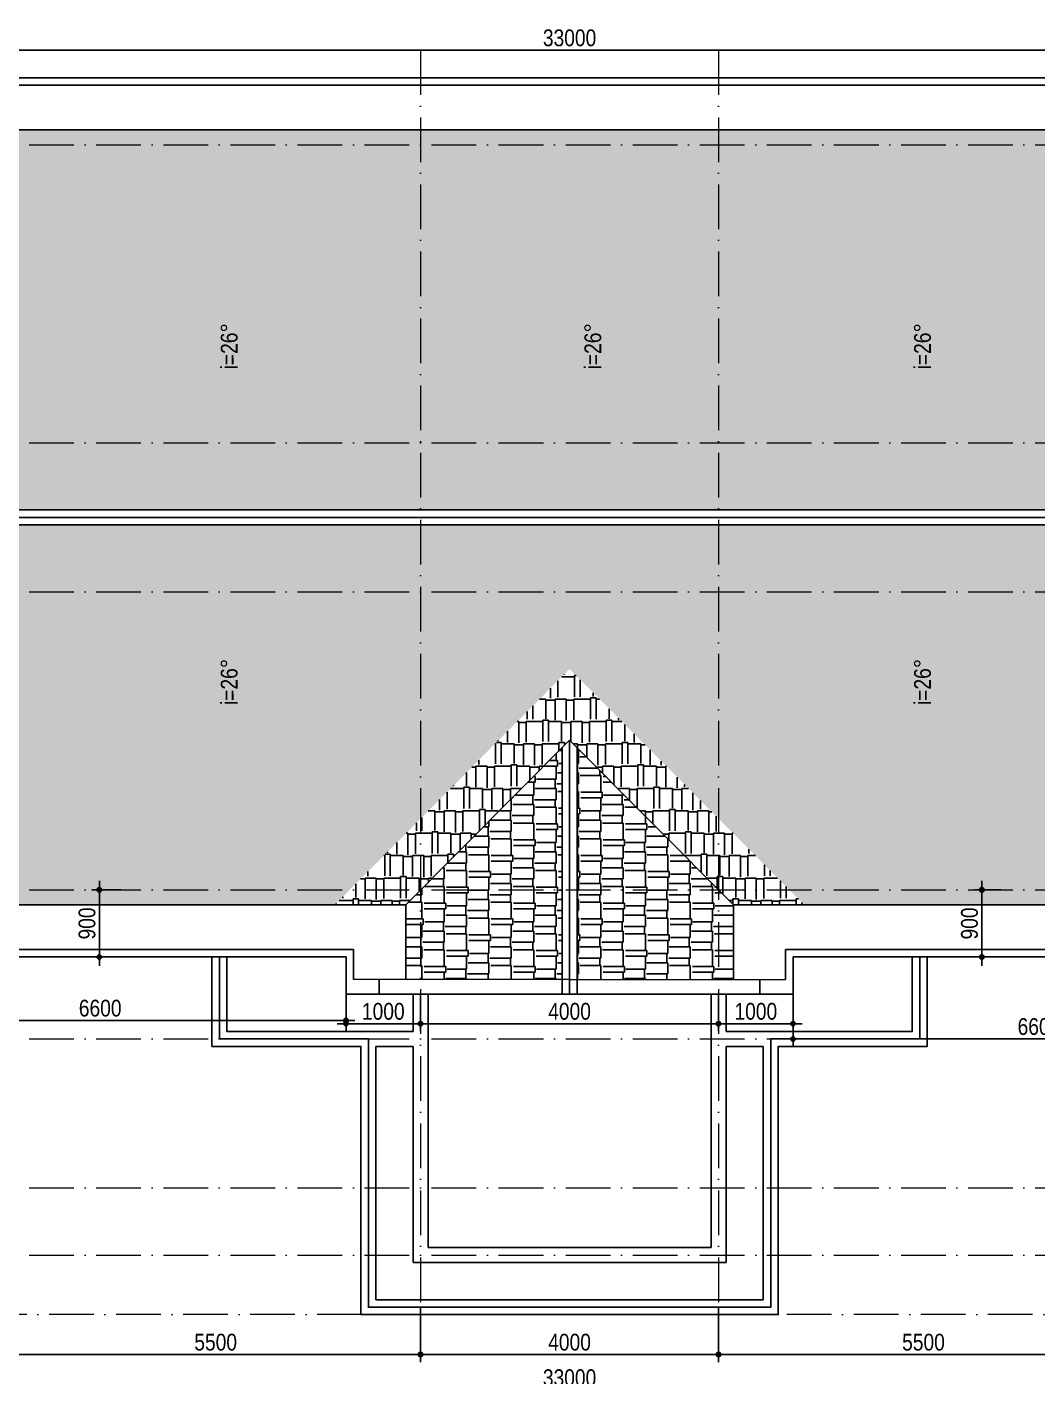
# Model space of a CAD drawing. Extents: x -1107188 to -523840, y 39692 to 514392.
# Drawn here: x -1050302 to -1036745, y 466252 to 484357 of the extents above; entities that cross this region are included whole.
import ezdxf

# ---------------------------------------------------------------- set-up
doc = ezdxf.new("R2010")
doc.units = 0
doc.linetypes.add('ACAD_ISO10W100', pattern=[18, 12, -3, 0, -3])
doc.layers.get('0').update_dxf_attribs({"color": 255, "linetype": 'CONTINUOUS'})
doc.layers.get('DEFPOINTS').update_dxf_attribs({"linetype": 'CONTINUOUS'})
for name, color, linetype in [('009', 251, 'CONTINUOUS'), ('DIM', 1, 'CONTINUOUS'), ('HACTH', 8, 'CONTINUOUS'), ('HATCHNGOI', 22, 'CONTINUOUS'), ('TEXT', 7, 'CONTINUOUS'), ('TUONG', 131, 'CONTINUOUS')]:
    doc.layers.add(name, color=color, linetype=linetype)
doc.layers.add('NET-THAY', color=2, linetype='CONTINUOUS', lineweight=13)
doc.layers.add('TRUC', color=24, linetype='CONTINUOUS', lineweight=0)
doc.styles.add('HEL-CONDENSE', font='')
doc.styles.add('HELVECONDENSE', font='', dxfattribs={"height": 250})
doc.styles.get('HEL-CONDENSE').set_extended_font_data('VNI-Helve-Condense')
doc.styles.get('HELVECONDENSE').set_extended_font_data('VNI-Helve-Condense')
doc.dimstyles.new('D100', dxfattribs={"dimtxt": 225, "dimasz": 1.2, "dimexe": 100, "dimexo": 0, "dimgap": 50, "dimtad": 1, "dimdec": 0, "dimzin": 13, "dimdsep": 46, "dimtxsty": 'HEL-CONDENSE', "dimblk": 'D50', "dimcen": 0, "dimclrd": 1, "dimclre": 1, "dimclrt": 7, "dimadec": 0, "dimazin": 0, "dimtfac": 1, "dimtdec": 0, "dimtmove": 0, "dimatfit": 3, "dimldrblk": 'D50', "dimfxl": 1, "dimtolj": 1, "dimtzin": 13, "dimarcsym": 0})
pattern_1 = [(90, (-2102801, 736635.3), (-300, 637.5), [150, -125, 175, -75, 225, -100]), (90, (-2102813.5, 736785.3), (-300, 637.5), [125, -475, 100, -150]), (90, (-2102782.25, 737085.3), (-300, 637.5), [75, -775]), (180, (-2102801, 736635.3), (-300, -212.5), [287.5, -912.5]), (180, (-2102801, 736785.3), (-300, -212.5), [281.25, -918.75]), (180, (-2102801, 736910.3), (-300, -212.5), [262.5, -937.5]), (180, (-2102782.25, 737085.3), (-300, -212.5), [287.5, -912.5]), (180, (-2102782.25, 737160.3), (-300, -212.5), [287.5, -912.5]), (180, (-2102801, 737385.3), (-300, -212.5), [275, -925])]
pattern_2 = [(180, (-2102801, 736635.3), (-637.5, -300), [150, -125, 175, -75, 225, -100]), (180, (-2102951, 736622.8), (-637.5, -300), [125, -475, 100, -150]), (180, (-2103251, 736654.05), (-637.5, -300), [75, -775]), (270, (-2102801, 736635.3), (212.5, -300), [287.5, -912.5]), (270, (-2102951, 736635.3), (212.5, -300), [281.25, -918.75]), (270, (-2103076, 736635.3), (212.5, -300), [262.5, -937.5]), (270, (-2103251, 736654.05), (212.5, -300), [287.5, -912.5]), (270, (-2103326, 736654.05), (212.5, -300), [287.5, -912.5]), (270, (-2103551, 736635.3), (212.5, -300), [275, -925])]

# ---------------------------------------------------------------- blocks, each defined once
blk = doc.blocks.new('D50')
at = {"layer": 'DIM'}
blk.add_hatch(color=256, dxfattribs=at).paths.add_polyline_path([(25, 0, 1), (-25, 0, 1)])
blk.add_line((25, 0), (100, 0), dxfattribs=at)
blk.add_circle((0, 0), 25, dxfattribs=at)
blk = doc.blocks.new('*D575')
at = {"layer": 'DEFPOINTS', "color": 0, "transparency": 16777216}
for p in [(-1050519, 467184), (-1045019, 467184), (-1045019, 466540)]:
    blk.add_point(p, dxfattribs=at)
at = {"layer": 'DIM', "color": 1, "lineweight": -2, "transparency": 16777216}
for p, q in [((-1050519, 467184), (-1050519, 466440)), ((-1045019, 467184), (-1045019, 466440)), ((-1050518, 466540), (-1045020, 466540))]:
    blk.add_line(p, q, dxfattribs=at)
at = {"layer": 'DIM', "color": 1, "lineweight": -2, "transparency": 16777216, "xscale": 1.199999999999999, "yscale": 1.199999999999999, "zscale": 1.199999999999999, "rotation": 180}
blk.add_blockref('D50', (-1050519, 466540), dxfattribs=at)
at = {"layer": 'DIM', "color": 1, "lineweight": -2, "transparency": 16777216, "xscale": 1.199999999999999, "yscale": 1.199999999999999, "zscale": 1.199999999999999}
blk.add_blockref('D50', (-1045019, 466540), dxfattribs=at)
at = {"layer": 'DIM', "color": 7, "transparency": 16777216, "insert": (-1047769, 466705), "char_height": 225, "attachment_point": 5, "style": 'HEL-CONDENSE'}
blk.add_mtext('\\A1;5500', dxfattribs=at)
blk = doc.blocks.new('*D576')
at = {"layer": 'DEFPOINTS', "color": 0, "transparency": 16777216}
for p in [(-1045019, 467184), (-1041019, 467184), (-1041019, 466540)]:
    blk.add_point(p, dxfattribs=at)
at = {"layer": 'DIM', "color": 1, "lineweight": -2, "transparency": 16777216}
for p, q in [((-1045019, 467184), (-1045019, 466440)), ((-1041019, 467184), (-1041019, 466440)), ((-1045018, 466540), (-1041020, 466540))]:
    blk.add_line(p, q, dxfattribs=at)
at = {"layer": 'DIM', "color": 1, "lineweight": -2, "transparency": 16777216, "xscale": 1.199999999999999, "yscale": 1.199999999999999, "zscale": 1.199999999999999, "rotation": 180}
blk.add_blockref('D50', (-1045019, 466540), dxfattribs=at)
at = {"layer": 'DIM', "color": 1, "lineweight": -2, "transparency": 16777216, "xscale": 1.199999999999999, "yscale": 1.199999999999999, "zscale": 1.199999999999999}
blk.add_blockref('D50', (-1041019, 466540), dxfattribs=at)
at = {"layer": 'DIM', "color": 7, "transparency": 16777216, "insert": (-1043019, 466705), "char_height": 225, "attachment_point": 5, "style": 'HEL-CONDENSE'}
blk.add_mtext('\\A1;4000', dxfattribs=at)
blk = doc.blocks.new('*D577')
at = {"layer": 'DEFPOINTS', "color": 0, "transparency": 16777216}
for p in [(-1041019, 467184), (-1035519, 467184), (-1035519, 466540)]:
    blk.add_point(p, dxfattribs=at)
at = {"layer": 'DIM', "color": 1, "lineweight": -2, "transparency": 16777216}
for p, q in [((-1041019, 467184), (-1041019, 466440)), ((-1035519, 467184), (-1035519, 466440)), ((-1041018, 466540), (-1035520, 466540))]:
    blk.add_line(p, q, dxfattribs=at)
at = {"layer": 'DIM', "color": 1, "lineweight": -2, "transparency": 16777216, "xscale": 1.199999999999999, "yscale": 1.199999999999999, "zscale": 1.199999999999999, "rotation": 180}
blk.add_blockref('D50', (-1041019, 466540), dxfattribs=at)
at = {"layer": 'DIM', "color": 1, "lineweight": -2, "transparency": 16777216, "xscale": 1.199999999999999, "yscale": 1.199999999999999, "zscale": 1.199999999999999}
blk.add_blockref('D50', (-1035519, 466540), dxfattribs=at)
at = {"layer": 'DIM', "color": 7, "transparency": 16777216, "insert": (-1038269, 466705), "char_height": 225, "attachment_point": 5, "style": 'HEL-CONDENSE'}
blk.add_mtext('\\A1;5500', dxfattribs=at)
blk = doc.blocks.new('*D580')
at = {"layer": 'DEFPOINTS', "color": 0, "transparency": 16777216}
for p in [(-1059519, 467184), (-1026519, 467184), (-1026519, 466064)]:
    blk.add_point(p, dxfattribs=at)
at = {"layer": 'DIM', "color": 1, "lineweight": -2, "transparency": 16777216}
for p, q in [((-1059519, 467184), (-1059519, 465964)), ((-1026519, 467184), (-1026519, 465964)), ((-1059518, 466064), (-1026520, 466064))]:
    blk.add_line(p, q, dxfattribs=at)
at = {"layer": 'DIM', "color": 1, "lineweight": -2, "transparency": 16777216, "xscale": 1.199999999999999, "yscale": 1.199999999999999, "zscale": 1.199999999999999, "rotation": 180}
blk.add_blockref('D50', (-1059519, 466064), dxfattribs=at)
at = {"layer": 'DIM', "color": 1, "lineweight": -2, "transparency": 16777216, "xscale": 1.199999999999999, "yscale": 1.199999999999999, "zscale": 1.199999999999999}
blk.add_blockref('D50', (-1026519, 466064), dxfattribs=at)
at = {"layer": 'DIM', "color": 7, "transparency": 16777216, "insert": (-1043019, 466228), "char_height": 225, "attachment_point": 5, "style": 'HEL-CONDENSE'}
blk.add_mtext('\\A1;33000', dxfattribs=at)
blk = doc.blocks.new('*D593')
at = {"layer": 'DEFPOINTS', "color": 0, "transparency": 16777216}
for p in [(-1026519, 484045), (-1059519, 483811), (-1026519, 483811)]:
    blk.add_point(p, dxfattribs=at)
at = {"layer": 'DIM', "color": 1, "lineweight": -2, "transparency": 16777216}
for p, q in [((-1059519, 483811), (-1059519, 484145)), ((-1026519, 483811), (-1026519, 484145)), ((-1059518, 484045), (-1026520, 484045))]:
    blk.add_line(p, q, dxfattribs=at)
at = {"layer": 'DIM', "color": 1, "lineweight": -2, "transparency": 16777216, "xscale": 1.199999999999999, "yscale": 1.199999999999999, "zscale": 1.199999999999999, "rotation": 180}
blk.add_blockref('D50', (-1059519, 484045), dxfattribs=at)
at = {"layer": 'DIM', "color": 1, "lineweight": -2, "transparency": 16777216, "xscale": 1.199999999999999, "yscale": 1.199999999999999, "zscale": 1.199999999999999}
blk.add_blockref('D50', (-1026519, 484045), dxfattribs=at)
at = {"layer": 'DIM', "color": 7, "transparency": 16777216, "insert": (-1043019, 484210), "char_height": 225, "attachment_point": 5, "style": 'HEL-CONDENSE'}
blk.add_mtext('\\A1;33000', dxfattribs=at)
blk = doc.blocks.new('*D597')
at = {"layer": 'DEFPOINTS', "color": 0, "linetype": 'Continuous', "transparency": 16777216}
for p in [(-1046019, 471376), (-1045019, 471376), (-1045019, 470980)]:
    blk.add_point(p, dxfattribs=at)
at = {"layer": 'DIM', "color": 1, "linetype": 'Continuous', "lineweight": -2, "transparency": 16777216}
for p, q in [((-1046019, 471376), (-1046019, 470880)), ((-1045019, 471376), (-1045019, 470880)), ((-1046018, 470980), (-1045020, 470980))]:
    blk.add_line(p, q, dxfattribs=at)
at = {"layer": 'DIM', "color": 1, "linetype": 'Continuous', "lineweight": -2, "transparency": 16777216, "xscale": 1.199999999999999, "yscale": 1.199999999999999, "zscale": 1.199999999999999, "rotation": 180}
blk.add_blockref('D50', (-1046019, 470980), dxfattribs=at)
at = {"layer": 'DIM', "color": 1, "linetype": 'Continuous', "lineweight": -2, "transparency": 16777216, "xscale": 1.199999999999999, "yscale": 1.199999999999999, "zscale": 1.199999999999999}
blk.add_blockref('D50', (-1045019, 470980), dxfattribs=at)
at = {"layer": 'DIM', "color": 7, "linetype": 'Continuous', "transparency": 16777216, "insert": (-1045519, 471145), "char_height": 225, "attachment_point": 5, "style": 'HEL-CONDENSE'}
blk.add_mtext('\\A1;1000', dxfattribs=at)
blk = doc.blocks.new('*D598')
at = {"layer": 'DEFPOINTS', "color": 0, "linetype": 'Continuous', "transparency": 16777216}
for p in [(-1045019, 471376), (-1041019, 471376), (-1041019, 470980)]:
    blk.add_point(p, dxfattribs=at)
at = {"layer": 'DIM', "color": 1, "linetype": 'Continuous', "lineweight": -2, "transparency": 16777216}
for p, q in [((-1045019, 471376), (-1045019, 470880)), ((-1041019, 471376), (-1041019, 470880)), ((-1045018, 470980), (-1041020, 470980))]:
    blk.add_line(p, q, dxfattribs=at)
at = {"layer": 'DIM', "color": 1, "linetype": 'Continuous', "lineweight": -2, "transparency": 16777216, "xscale": 1.199999999999999, "yscale": 1.199999999999999, "zscale": 1.199999999999999, "rotation": 180}
blk.add_blockref('D50', (-1045019, 470980), dxfattribs=at)
at = {"layer": 'DIM', "color": 1, "linetype": 'Continuous', "lineweight": -2, "transparency": 16777216, "xscale": 1.199999999999999, "yscale": 1.199999999999999, "zscale": 1.199999999999999}
blk.add_blockref('D50', (-1041019, 470980), dxfattribs=at)
at = {"layer": 'DIM', "color": 7, "linetype": 'Continuous', "transparency": 16777216, "insert": (-1043019, 471145), "char_height": 225, "attachment_point": 5, "style": 'HEL-CONDENSE'}
blk.add_mtext('\\A1;4000', dxfattribs=at)
blk = doc.blocks.new('*D599')
at = {"layer": 'DEFPOINTS', "color": 0, "linetype": 'Continuous', "transparency": 16777216}
for p in [(-1041019, 471376), (-1040019, 471376), (-1040019, 470980)]:
    blk.add_point(p, dxfattribs=at)
at = {"layer": 'DIM', "color": 1, "linetype": 'Continuous', "lineweight": -2, "transparency": 16777216}
for p, q in [((-1041019, 471376), (-1041019, 470880)), ((-1040019, 471376), (-1040019, 470880)), ((-1041018, 470980), (-1040020, 470980))]:
    blk.add_line(p, q, dxfattribs=at)
at = {"layer": 'DIM', "color": 1, "linetype": 'Continuous', "lineweight": -2, "transparency": 16777216, "xscale": 1.199999999999999, "yscale": 1.199999999999999, "zscale": 1.199999999999999, "rotation": 180}
blk.add_blockref('D50', (-1041019, 470980), dxfattribs=at)
at = {"layer": 'DIM', "color": 1, "linetype": 'Continuous', "lineweight": -2, "transparency": 16777216, "xscale": 1.199999999999999, "yscale": 1.199999999999999, "zscale": 1.199999999999999}
blk.add_blockref('D50', (-1040019, 470980), dxfattribs=at)
at = {"layer": 'DIM', "color": 7, "linetype": 'Continuous', "transparency": 16777216, "insert": (-1040519, 471145), "char_height": 225, "attachment_point": 5, "style": 'HEL-CONDENSE'}
blk.add_mtext('\\A1;1000', dxfattribs=at)
blk = doc.blocks.new('*D606')
at = {"layer": 'DEFPOINTS', "color": 0, "linetype": 'Continuous', "transparency": 16777216}
for p in [(-1037224, 472776), (-1037486, 471876), (-1037224, 471876)]:
    blk.add_point(p, dxfattribs=at)
at = {"layer": 'DIM', "color": 1, "linetype": 'Continuous', "lineweight": -2, "transparency": 16777216}
for p, q in [((-1037224, 472776), (-1037586, 472776)), ((-1037486, 472775), (-1037486, 471877)), ((-1037224, 471876), (-1037586, 471876))]:
    blk.add_line(p, q, dxfattribs=at)
at = {"layer": 'DIM', "color": 1, "linetype": 'Continuous', "lineweight": -2, "transparency": 16777216, "xscale": 1.199999999999999, "yscale": 1.199999999999999, "zscale": 1.199999999999999}
for p, rotation in [((-1037486, 472776), 90), ((-1037486, 471876), 270)]:
    blk.add_blockref('D50', p, dxfattribs=dict(at, rotation=rotation))
at = {"layer": 'DIM', "color": 7, "linetype": 'Continuous', "transparency": 16777216, "insert": (-1037651, 472326), "char_height": 225, "attachment_point": 5, "rotation": 90, "style": 'HEL-CONDENSE'}
blk.add_mtext('\\A1;900', dxfattribs=at)
blk = doc.blocks.new('*D594')
at = {"layer": 'DEFPOINTS', "color": 0, "linetype": 'Continuous', "transparency": 16777216}
for p in [(-1049038, 472776), (-1049330, 471876), (-1049038, 471876)]:
    blk.add_point(p, dxfattribs=at)
at = {"layer": 'DIM', "color": 1, "linetype": 'Continuous', "lineweight": -2, "transparency": 16777216}
for p, q in [((-1049038, 472776), (-1049430, 472776)), ((-1049330, 472775), (-1049330, 471877)), ((-1049038, 471876), (-1049430, 471876))]:
    blk.add_line(p, q, dxfattribs=at)
at = {"layer": 'DIM', "color": 1, "linetype": 'Continuous', "lineweight": -2, "transparency": 16777216, "xscale": 1.199999999999999, "yscale": 1.199999999999999, "zscale": 1.199999999999999}
for p, rotation in [((-1049330, 472776), 90), ((-1049330, 471876), 270)]:
    blk.add_blockref('D50', p, dxfattribs=dict(at, rotation=rotation))
at = {"layer": 'DIM', "color": 7, "linetype": 'Continuous', "transparency": 16777216, "insert": (-1049495, 472326), "char_height": 225, "attachment_point": 5, "rotation": 90, "style": 'HEL-CONDENSE'}
blk.add_mtext('\\A1;900', dxfattribs=at)
blk = doc.blocks.new('*D608')
at = {"layer": 'DEFPOINTS', "color": 0, "linetype": 'Continuous', "transparency": 16777216}
for p in [(-1026320, 482976), (-1061973, 482776), (-1024202, 482776), (-1028566, 482225), (-1031494, 477776)]:
    blk.add_point(p, dxfattribs=at)
at = {"layer": 'DIM', "color": 1, "linetype": 'Continuous', "lineweight": -2, "transparency": 16777216}
blk.add_arc((-1026519, 482776), 2120, 180.0324, 225.1077, dxfattribs=at)
at = {"layer": 'DIM', "color": 1, "linetype": 'Continuous', "lineweight": -2, "transparency": 16777216, "xscale": 1.199999999999999, "yscale": 1.199999999999999, "zscale": 1.199999999999999}
for p, rotation in [((-1028639, 482776), 90.01621730509545), ((-1028014, 481273), 315.1238698962337)]:
    blk.add_blockref('D50', p, dxfattribs=dict(at, rotation=rotation))
at = {"layer": 'DIM', "color": 7, "linetype": 'Continuous', "transparency": 16777216, "insert": (-1028324, 482025), "char_height": 225, "attachment_point": 5, "rotation": 292.57, "style": 'HEL-CONDENSE'}
blk.add_mtext('\\A1;45°', dxfattribs=at)
blk = doc.blocks.new('*D609')
at = {"layer": 'DEFPOINTS', "color": 0, "linetype": 'Continuous', "transparency": 16777216}
for p in [(-1059718, 482976), (-1061973, 482776), (-1024202, 482776), (-1057674, 481706), (-1054543, 477776)]:
    blk.add_point(p, dxfattribs=at)
at = {"layer": 'DIM', "color": 1, "linetype": 'Continuous', "lineweight": -2, "transparency": 16777216}
blk.add_arc((-1059519, 482776), 2133, 314.8922, 359.9678, dxfattribs=at)
at = {"layer": 'DIM', "color": 1, "linetype": 'Continuous', "lineweight": -2, "transparency": 16777216, "xscale": 1.199999999999999, "yscale": 1.199999999999999, "zscale": 1.199999999999999}
for p, rotation in [((-1057386, 482776), 89.98388093189483), ((-1058014, 481264), 224.8760318667772)]:
    blk.add_blockref('D50', p, dxfattribs=dict(at, rotation=rotation))
at = {"layer": 'DIM', "color": 7, "linetype": 'Continuous', "transparency": 16777216, "insert": (-1057702, 482021), "char_height": 225, "attachment_point": 5, "rotation": 67.43, "style": 'HEL-CONDENSE'}
blk.add_mtext('\\A1;45°', dxfattribs=at)
blk = doc.blocks.new('*D611')
at = {"layer": 'DEFPOINTS', "color": 0, "linetype": 'Continuous', "transparency": 16777216}
for p in [(-1056519, 471791), (-1054944, 469602), (-1061973, 468776), (-1024202, 468776), (-1053319, 468575)]:
    blk.add_point(p, dxfattribs=at)
at = {"layer": 'DIM', "color": 1, "linetype": 'Continuous', "lineweight": -2, "transparency": 16777216}
blk.add_arc((-1053519, 468776), 1648, 134.9016, 179.9583, dxfattribs=at)
at = {"layer": 'DIM', "color": 1, "linetype": 'Continuous', "lineweight": -2, "transparency": 16777216, "xscale": 1.199999999999999, "yscale": 1.199999999999999, "zscale": 1.199999999999999}
for p, rotation in [((-1054681, 469944), 44.88077642419639), ((-1055167, 468776), 269.9791363744757)]:
    blk.add_blockref('D50', p, dxfattribs=dict(at, rotation=rotation))
at = {"layer": 'DIM', "color": 7, "linetype": 'Continuous', "transparency": 16777216, "insert": (-1055193, 469472), "char_height": 225, "attachment_point": 5, "rotation": 67.43, "style": 'HEL-CONDENSE'}
blk.add_mtext('\\A1;45°', dxfattribs=at)
blk = doc.blocks.new('*D613')
at = {"layer": 'DEFPOINTS', "color": 0, "linetype": 'Continuous', "transparency": 16777216}
for p in [(-1029519, 471791), (-1030569, 469300), (-1061973, 468776), (-1024202, 468776), (-1032719, 468575)]:
    blk.add_point(p, dxfattribs=at)
at = {"layer": 'DIM', "color": 1, "linetype": 'Continuous', "lineweight": -2, "transparency": 16777216}
blk.add_arc((-1032519, 468776), 2019, 0.0341, 45.106, dxfattribs=at)
at = {"layer": 'DIM', "color": 1, "linetype": 'Continuous', "lineweight": -2, "transparency": 16777216, "xscale": 1.199999999999999, "yscale": 1.199999999999999, "zscale": 1.199999999999999}
for p, rotation in [((-1031094, 470207), 135.123061944267), ((-1030500, 468776), 270.0170252570588)]:
    blk.add_blockref('D50', p, dxfattribs=dict(at, rotation=rotation))
at = {"layer": 'DIM', "color": 7, "linetype": 'Continuous', "transparency": 16777216, "insert": (-1030502, 469614), "char_height": 225, "attachment_point": 5, "rotation": 292.57, "style": 'HEL-CONDENSE'}
blk.add_mtext('\\A1;45°', dxfattribs=at)
blk = doc.blocks.new('*D617')
at = {"layer": '009', "color": 1, "lineweight": -2, "transparency": 16777216}
for p, q in [((-1052619, 471876), (-1052619, 470923)), ((-1046019, 471876), (-1046019, 470923)), ((-1046020, 471023), (-1052618, 471023))]:
    blk.add_line(p, q, dxfattribs=at)
at = {"layer": 'DEFPOINTS', "color": 0, "transparency": 16777216}
for p in [(-1052619, 471876), (-1046019, 471876), (-1052619, 471023)]:
    blk.add_point(p, dxfattribs=at)
at = {"layer": '009', "color": 1, "lineweight": -2, "transparency": 16777216, "xscale": 1.199999999999999, "yscale": 1.199999999999999, "zscale": 1.199999999999999, "rotation": 180}
blk.add_blockref('D50', (-1052619, 471023), dxfattribs=at)
at = {"layer": '009', "color": 1, "lineweight": -2, "transparency": 16777216, "xscale": 1.199999999999999, "yscale": 1.199999999999999, "zscale": 1.199999999999999}
blk.add_blockref('D50', (-1046019, 471023), dxfattribs=at)
at = {"layer": '009', "color": 7, "transparency": 16777216, "insert": (-1049319, 471188), "char_height": 225, "attachment_point": 5, "style": 'HEL-CONDENSE'}
blk.add_mtext('\\A1;6600', dxfattribs=at)
blk = doc.blocks.new('*D618')
at = {"layer": '009', "color": 1, "lineweight": -2, "transparency": 16777216}
for p, q in [((-1040019, 471876), (-1040019, 470676)), ((-1033419, 471876), (-1033419, 470676)), ((-1033420, 470776), (-1040018, 470776))]:
    blk.add_line(p, q, dxfattribs=at)
at = {"layer": 'DEFPOINTS', "color": 0, "transparency": 16777216}
for p in [(-1040019, 471876), (-1033419, 471876), (-1040019, 470776)]:
    blk.add_point(p, dxfattribs=at)
at = {"layer": '009', "color": 1, "lineweight": -2, "transparency": 16777216, "xscale": 1.199999999999999, "yscale": 1.199999999999999, "zscale": 1.199999999999999, "rotation": 180}
blk.add_blockref('D50', (-1040019, 470776), dxfattribs=at)
at = {"layer": '009', "color": 1, "lineweight": -2, "transparency": 16777216, "xscale": 1.199999999999999, "yscale": 1.199999999999999, "zscale": 1.199999999999999}
blk.add_blockref('D50', (-1033419, 470776), dxfattribs=at)
at = {"layer": '009', "color": 7, "transparency": 16777216, "insert": (-1036719, 470941), "char_height": 225, "attachment_point": 5, "style": 'HEL-CONDENSE'}
blk.add_mtext('\\A1;6600', dxfattribs=at)

msp = doc.modelspace()

# ---------------------------------------------------------------- hatches: boundary and pattern name
at = {"layer": 'HATCHNGOI'}
h = msp.add_hatch(dxfattribs=at)
h.set_pattern_fill('AR-RSHKE', color=34, scale=25, angle=180, style=0)
h.set_pattern_definition(pattern_2)
h.paths.add_polyline_path([(-1026460.849, 482975.801), (-1059576.745, 482975.801), (-1054501.623, 477875.801), (-1043018.797, 477875.801), (-1031535.971, 477875.801)])
h = msp.add_hatch(dxfattribs=at)
h.set_pattern_fill('AR-RSHKE', color=14, scale=25, angle=180, style=0)
h.set_pattern_definition(pattern_2)
h.paths.add_polyline_path([(-1043018.797, 475741.242), (-1039868.797, 472575.801), (-1032718.797, 472575.801), (-1029618.797, 475749.228), (-1031535.971, 477675.801), (-1038418.797, 477675.801), (-1054501.623, 477675.801), (-1056418.797, 475749.228), (-1053318.797, 472575.801), (-1046168.797, 472575.801)])
h = msp.add_hatch(dxfattribs=at)
h.set_pattern_fill('AR-RSHKE', color=14, scale=25, angle=180, style=0)
h.set_pattern_definition(pattern_2)
h.paths.add_polyline_path([(-1043018.797, 475741.242), (-1046168.797, 472575.801), (-1045218.797, 472575.801), (-1043018.797, 474786.585), (-1040818.797, 472575.801), (-1039868.797, 472575.801)])
h = msp.add_hatch(dxfattribs=at)
h.set_pattern_fill('AR-RSHKE', color=14, scale=25, angle=90, style=0)
h.set_pattern_definition(pattern_1)
h.paths.add_polyline_path([(-1045218.797, 471575.801), (-1043118.797, 471575.801), (-1043118.797, 474686.095), (-1045218.797, 472575.801)])
h = msp.add_hatch(dxfattribs=at)
h.set_pattern_fill('AR-RSHKE', color=34, scale=25, angle=90, style=0)
h.set_pattern_definition(pattern_1)
h.paths.add_polyline_path([(-1042918.797, 471575.801), (-1040818.797, 471575.801), (-1040818.797, 472575.801), (-1042918.797, 474686.095)])

# ---------------------------------------------------------------- linework, layer by layer
for points in [[(-1047429.704, 481051.085, 0, 210, 0), (-1047429.704, 480564.096, 0, 0, 0), (-1047429.704, 479492.525, 0, 0, 0)], [(-1042549.114, 481051.085, 0, 210, 0), (-1042549.114, 480564.096, 0, 0, 0), (-1042549.114, 479492.525, 0, 0, 0)], [(-1038124.627, 481051.085, 0, 210, 0), (-1038124.627, 480564.096, 0, 0, 0), (-1038124.627, 479492.525, 0, 0, 0)], [(-1047429.704, 474500.516, 0, 210, 0), (-1047429.704, 474987.505, 0, 0, 0), (-1047429.704, 476059.076, 0, 0, 0)], [(-1038124.627, 474500.516, 0, 210, 0), (-1038124.627, 474987.505, 0, 0, 0), (-1038124.627, 476059.076, 0, 0, 0)], [(-1044684.573, 472349.917, 0, 210, 0), (-1044197.584, 472349.917, 0, 0, 0), (-1043126.013, 472349.917, 0, 0, 0)], [(-1041259.218, 472349.917, 0, 210, 0), (-1041746.207, 472349.917, 0, 0, 0), (-1042817.778, 472349.917, 0, 0, 0)]]:
    msp.add_lwpolyline(points, format="xyseb")
at = {"layer": 'HACTH'}
for p, q in [((-1045118.797, 471375.801), (-1045118.797, 470875.801)), ((-1044918.797, 471375.801), (-1044918.797, 467975.801)), ((-1041118.797, 471375.801), (-1041118.797, 467975.801)), ((-1040918.797, 471375.801), (-1040918.797, 470875.801)), ((-1045618.797, 470875.801), (-1045118.797, 470875.801)), ((-1040418.797, 470875.801), (-1040918.797, 470875.801)), ((-1045618.797, 470675.801), (-1045118.797, 470675.801)), ((-1045118.797, 470675.801), (-1045118.797, 467775.801)), ((-1040918.797, 470675.801), (-1040918.797, 467775.801)), ((-1040418.797, 470675.801), (-1040918.797, 470675.801)), ((-1044918.797, 467975.801), (-1041118.797, 467975.801)), ((-1045118.797, 467775.801), (-1040918.797, 467775.801))]:
    msp.add_line(p, q, dxfattribs=at)
for points in [[(-1047818.797, 471875.801), (-1047818.797, 470675.801), (-1045818.797, 470675.801), (-1045818.797, 467075.801), (-1040218.797, 467075.801), (-1040218.797, 470675.801), (-1038218.797, 470675.801), (-1038218.797, 471875.801)], [(-1047718.797, 471875.801), (-1047718.797, 470775.801), (-1045718.797, 470775.801), (-1045718.797, 467175.801), (-1040318.797, 467175.801), (-1040318.797, 470775.801), (-1038318.797, 470775.801), (-1038318.797, 471875.801)], [(-1047618.797, 471875.801), (-1047618.797, 470875.801), (-1045618.797, 470875.801)], [(-1040418.797, 470875.801), (-1038418.797, 470875.801), (-1038418.797, 471875.801)], [(-1045618.797, 470675.801), (-1045618.797, 467275.801), (-1040418.797, 467275.801), (-1040418.797, 470675.801)]]:
    msp.add_lwpolyline(points, dxfattribs=at)
at = {"layer": 'NET-THAY', "linetype": 'ByBlock', "lineweight": -2}
for p, q in [((-1025618.797, 483675.801), (-1060418.797, 483675.801)), ((-1025718.797, 483575.801), (-1060318.797, 483575.801)), ((-1060318.797, 483575.801), (-1025718.797, 483575.801)), ((-1054501.623, 477875.801), (-1043018.797, 477875.801)), ((-1031535.971, 477875.801), (-1043018.797, 477875.801)), ((-1054501.623, 477675.801), (-1038418.797, 477675.801)), ((-1031535.971, 477675.801), (-1038418.797, 477675.801)), ((-1052718.797, 471975.801), (-1045918.797, 471975.801)), ((-1045918.797, 471975.801), (-1052718.797, 471975.801)), ((-1052618.797, 471875.801), (-1046018.797, 471875.801)), ((-1046018.797, 471375.801), (-1046018.797, 471875.801)), ((-1045918.797, 471975.801), (-1045918.797, 471575.801)), ((-1033318.797, 471975.801), (-1040118.797, 471975.801)), ((-1040118.797, 471975.801), (-1040118.797, 471575.801)), ((-1040018.797, 471975.801), (-1033318.797, 471975.801)), ((-1040018.797, 471375.801), (-1040018.797, 471875.801)), ((-1040018.797, 471875.801), (-1033418.797, 471875.801)), ((-1045573.258, 471375.801), (-1045573.258, 471575.801)), ((-1040464.336, 471375.801), (-1040464.336, 471575.801)), ((-1043018.797, 471375.801), (-1046018.797, 471375.801)), ((-1043018.797, 471375.801), (-1040018.797, 471375.801))]:
    msp.add_line(p, q, dxfattribs=at)
at = {"layer": 'NET-THAY'}
for q in [(-1045918.797, 471575.801), (-1040118.797, 471575.801)]:
    msp.add_line((-1043018.797, 471575.801), q, dxfattribs=at)
at = {"layer": 'NET-THAY', "linetype": 'ByBlock', "lineweight": -2}
for points in [[(-1047618.797, 483575.801), (-1060318.797, 483575.801), (-1060318.797, 467975.801), (-1052718.797, 467975.801), (-1052718.797, 471975.801), (-1047618.797, 471975.801)], [(-1047618.797, 483575.801), (-1038618.797, 483575.801)], [(-1038418.797, 471975.801), (-1033318.797, 471975.801), (-1033318.797, 467975.801), (-1025718.797, 467975.801), (-1025718.797, 483575.801), (-1038618.797, 483575.801)], [(-1043018.797, 477875.801), (-1054501.623, 477875.801)], [(-1043018.797, 477875.801), (-1031535.971, 477875.801)], [(-1043118.797, 471375.801), (-1043118.797, 474686.095)], [(-1042918.797, 474686.095), (-1042918.797, 471375.801)]]:
    msp.add_lwpolyline(points, dxfattribs=at)
at = {"layer": 'TRUC', "linetype": 'ACAD_ISO10W100', "ltscale": 50}
msp.add_lwpolyline([(-1061972.781, 484044.785), (-1024202.47, 484044.785), (-1024202.47, 467075.801), (-1061972.781, 467075.801)], close=True, dxfattribs=at)
for points in [[(-1045018.797, 484044.785), (-1045018.797, 467075.801)], [(-1041018.797, 484044.785), (-1041018.797, 467075.801)], [(-1061972.781, 483675.801), (-1024202.47, 483675.801)], [(-1061972.781, 482775.801), (-1024202.47, 482775.801)], [(-1061972.781, 478775.801), (-1024202.47, 478775.801)], [(-1061972.781, 476775.801), (-1024202.47, 476775.801)], [(-1061972.781, 472775.801), (-1024202.47, 472775.801)], [(-1061972.781, 470775.801), (-1024202.47, 470775.801)], [(-1061972.781, 468775.801), (-1024202.47, 468775.801)], [(-1061972.781, 467875.801), (-1024202.47, 467875.801)]]:
    msp.add_lwpolyline(points, dxfattribs=at)
at = {"layer": 'TUONG'}
for q in [(-1045218.797, 472575.801), (-1040818.797, 472575.801)]:
    msp.add_line((-1043018.797, 474786.585), q, dxfattribs=at)
for points in [[(-1040818.797, 471575.801), (-1040818.797, 472575.801), (-1032718.797, 472575.801), (-1032718.797, 468574.82), (-1026318.797, 468574.82), (-1026318.797, 482975.801), (-1059718.797, 482975.801)], [(-1054543.187, 477775.801), (-1047618.797, 477775.801)], [(-1043018.797, 477775.801), (-1047618.797, 477775.801)], [(-1043018.797, 477775.801), (-1038418.797, 477775.801)], [(-1031494.407, 477775.801), (-1038418.797, 477775.801)], [(-1043018.797, 474786.585), (-1043018.797, 471375.801)], [(-1045218.797, 472575.801), (-1053318.797, 472575.801), (-1053318.797, 468574.82)]]:
    msp.add_lwpolyline(points, dxfattribs=at)
at = {"layer": 'TUONG', "color": 4}
msp.add_lwpolyline([(-1045218.797, 472575.801), (-1045218.797, 471575.801)], dxfattribs=at)

# ---------------------------------------------------------------- texts
at = {"layer": 'TEXT', "ltscale": 25, "char_height": 50, "width": 5765.63521, "attachment_point": 7, "rotation": 90.1094066, "style": 'HELVECONDENSE'}
for insert in [(-1047471.233, 479762.213), (-1042590.644, 479762.213), (-1038166.156, 479762.213), (-1047471.233, 475257.193), (-1038166.156, 475257.193)]:
    msp.add_mtext('{\\H4.5x;i=26\\fArial|b0|i0|c0|p34;°}', dxfattribs=dict(at, insert=insert))

# ---------------------------------------------------------------- dimensions: what is measured, and where the dimension line sits
at = {"layer": '009'}
for base, p1, p2, picture, middle in [((-1052618.797, 471023.075), (-1046018.797, 471875.801), (-1052618.797, 471875.801), '*D617', (-1049318.797, 471187.975)), ((-1040018.797, 470775.801), (-1033418.797, 471875.801), (-1040018.797, 471875.801), '*D618', (-1036718.797, 470940.701))]:
    dim = msp.add_linear_dim(base=base, p1=p1, p2=p2, dimstyle='D100', dxfattribs=at)
    dim.commit()
    dim.dimension.update_dxf_attribs({"geometry": picture, "text_midpoint": middle})
at = {"layer": 'DIM'}
dim = msp.add_linear_dim(base=(-1026518.797, 484044.785), p1=(-1059518.797, 483811.223), p2=(-1026518.797, 483811.223), dimstyle='D100', override={"dimtmove": 1}, dxfattribs=at)
dim.commit()
dim.dimension.update_dxf_attribs({"geometry": '*D593', "text_midpoint": (-1043018.797, 484209.685)})
at = {"layer": 'DIM', "linetype": 'Continuous'}
for base, line1, line2, picture, middle in [((-1028565.92, 482225.487), ((-1061972.781, 482775.801), (-1024202.47, 482775.801)), ((-1031494.407, 477775.801), (-1026319.773, 482975.801)), '*D608', (-1028323.975, 482025.485)), ((-1057673.547, 481706.431), ((-1061972.781, 482775.801), (-1024202.47, 482775.801)), ((-1054543.187, 477775.801), (-1059717.821, 482975.801)), '*D609', (-1057701.69, 482020.526)), ((-1054944.422, 469601.987), ((-1061972.781, 468775.801), (-1024202.47, 468775.801)), ((-1056518.797, 471790.507), (-1053318.797, 468574.82)), '*D611', (-1055192.593, 469471.508)), ((-1030568.822, 469299.998), ((-1061972.781, 468775.801), (-1024202.47, 468775.801)), ((-1029518.797, 471790.507), (-1032718.797, 468574.82)), '*D613', (-1030501.971, 469614.087))]:
    dim = msp.add_angular_dim_2l(base=base, line1=line1, line2=line2, dimstyle='D100', dxfattribs=at)
    dim.commit()
    dim.dimension.update_dxf_attribs({"geometry": picture, "text_midpoint": middle})
for base, p1, p2, picture, middle in [((-1049330.104, 471875.801), (-1049037.593, 472775.801), (-1049037.593, 471875.801), '*D594', (-1049495.004, 472325.801)), ((-1037486.037, 471875.801), (-1037223.805, 472775.801), (-1037223.805, 471875.801), '*D606', (-1037650.937, 472325.801))]:
    dim = msp.add_linear_dim(base=base, p1=p1, p2=p2, angle=90, dimstyle='D100', dxfattribs=at)
    dim.commit()
    dim.dimension.update_dxf_attribs({"geometry": picture, "text_midpoint": middle})
for base, p1, p2, picture, middle in [((-1045018.797, 470979.953), (-1046018.797, 471375.801), (-1045018.797, 471375.801), '*D597', (-1045518.797, 471144.853)), ((-1041018.797, 470979.953), (-1045018.797, 471375.801), (-1041018.797, 471375.801), '*D598', (-1043018.797, 471144.853)), ((-1040018.797, 470979.953), (-1041018.797, 471375.801), (-1040018.797, 471375.801), '*D599', (-1040518.797, 471144.853))]:
    dim = msp.add_linear_dim(base=base, p1=p1, p2=p2, dimstyle='D100', dxfattribs=at)
    dim.commit()
    dim.dimension.update_dxf_attribs({"geometry": picture, "text_midpoint": middle})
at = {"layer": 'DIM'}
dim = msp.add_aligned_dim(p1=(-1059518.797, 467184.439), p2=(-1026518.797, 467184.439), distance=-1120.846, dimstyle='D100', dxfattribs=at)
dim.commit()
dim.dimension.update_dxf_attribs({"geometry": '*D580', "text_midpoint": (-1043018.797, 466228.494)})
for base, p1, p2, picture, middle in [((-1045018.797, 466540.252), (-1050518.797, 467184.439), (-1045018.797, 467184.439), '*D575', (-1047768.797, 466705.152)), ((-1041018.797, 466540.252), (-1045018.797, 467184.439), (-1041018.797, 467184.439), '*D576', (-1043018.797, 466705.152)), ((-1035518.797, 466540.252), (-1041018.797, 467184.439), (-1035518.797, 467184.439), '*D577', (-1038268.797, 466705.152))]:
    dim = msp.add_linear_dim(base=base, p1=p1, p2=p2, angle=180, dimstyle='D100', override={"dimtmove": 1}, dxfattribs=at)
    dim.commit()
    dim.dimension.update_dxf_attribs({"geometry": picture, "text_midpoint": middle})

doc.saveas('drawing.dxf')
